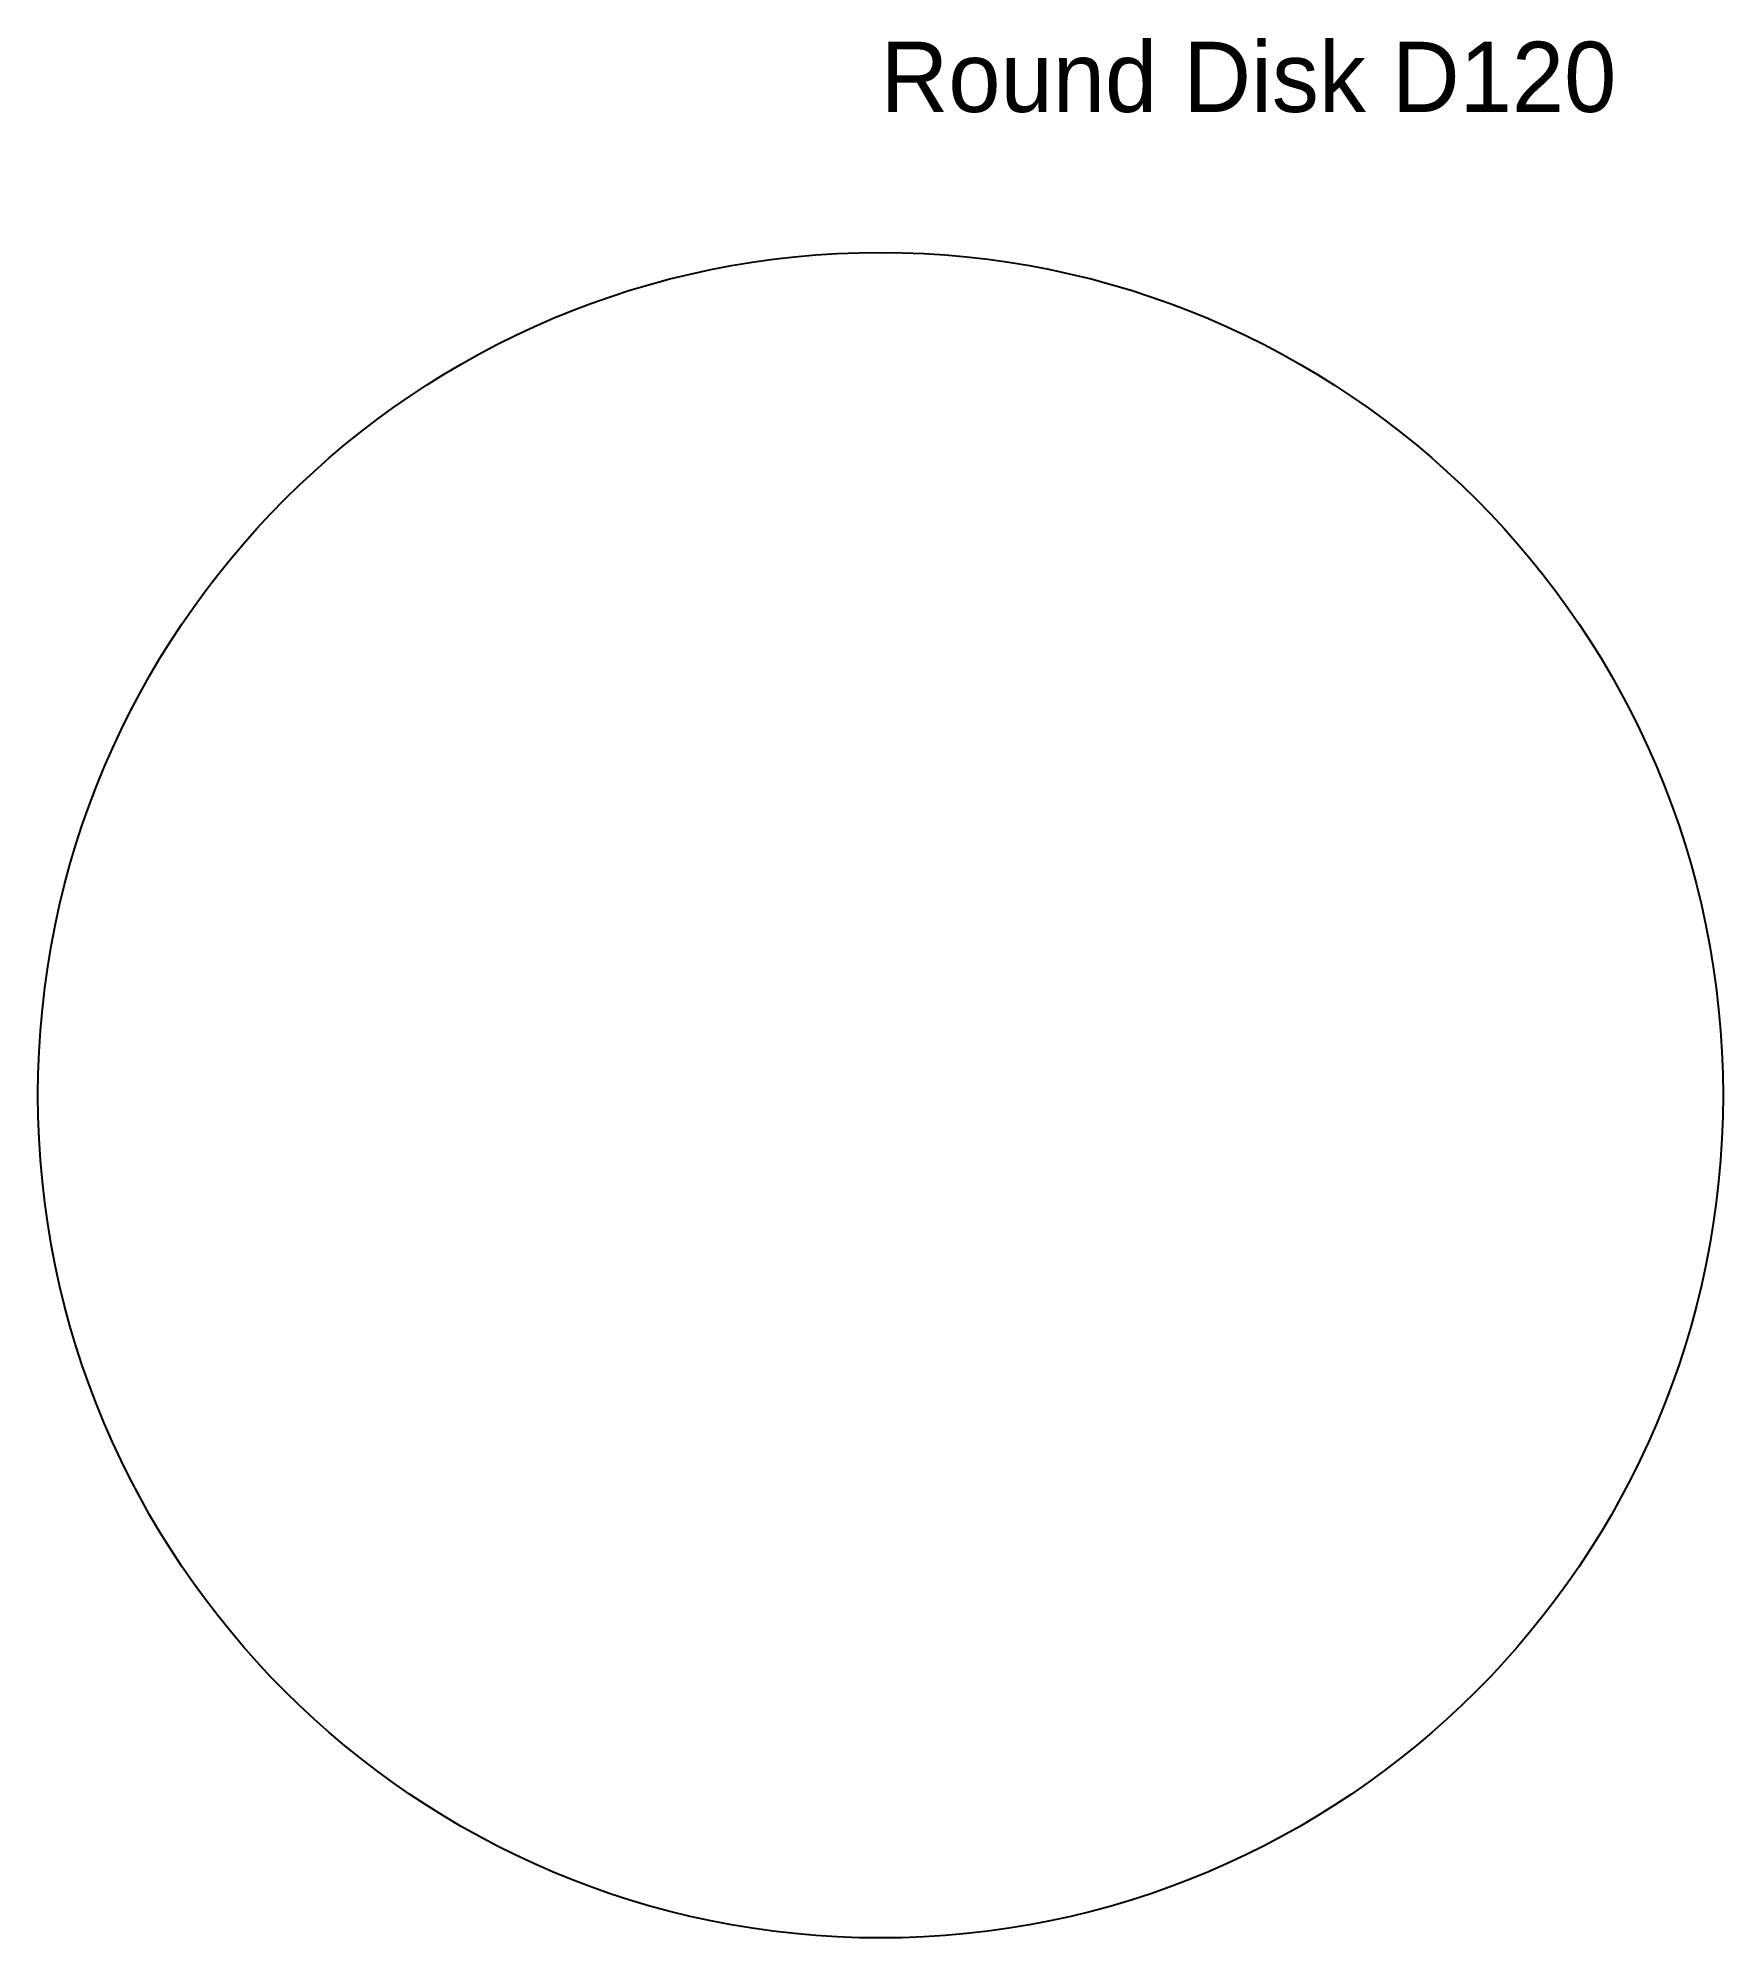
# Model space of a CAD drawing. Header units: metres. Extents: x -60 to 60, y -60 to 75.
import ezdxf

# ---------------------------------------------------------------- set-up
doc = ezdxf.new("R2010")
doc.units = ezdxf.units.M

msp = doc.modelspace()

# ---------------------------------------------------------------- linework, layer by layer
msp.add_circle((0, 0), 60)

# ---------------------------------------------------------------- texts
at = {"layer": 'TEXT'}
msp.add_text('Round Disk D120', height=5, dxfattribs=at).set_placement((0, 70))

doc.saveas('drawing.dxf')
